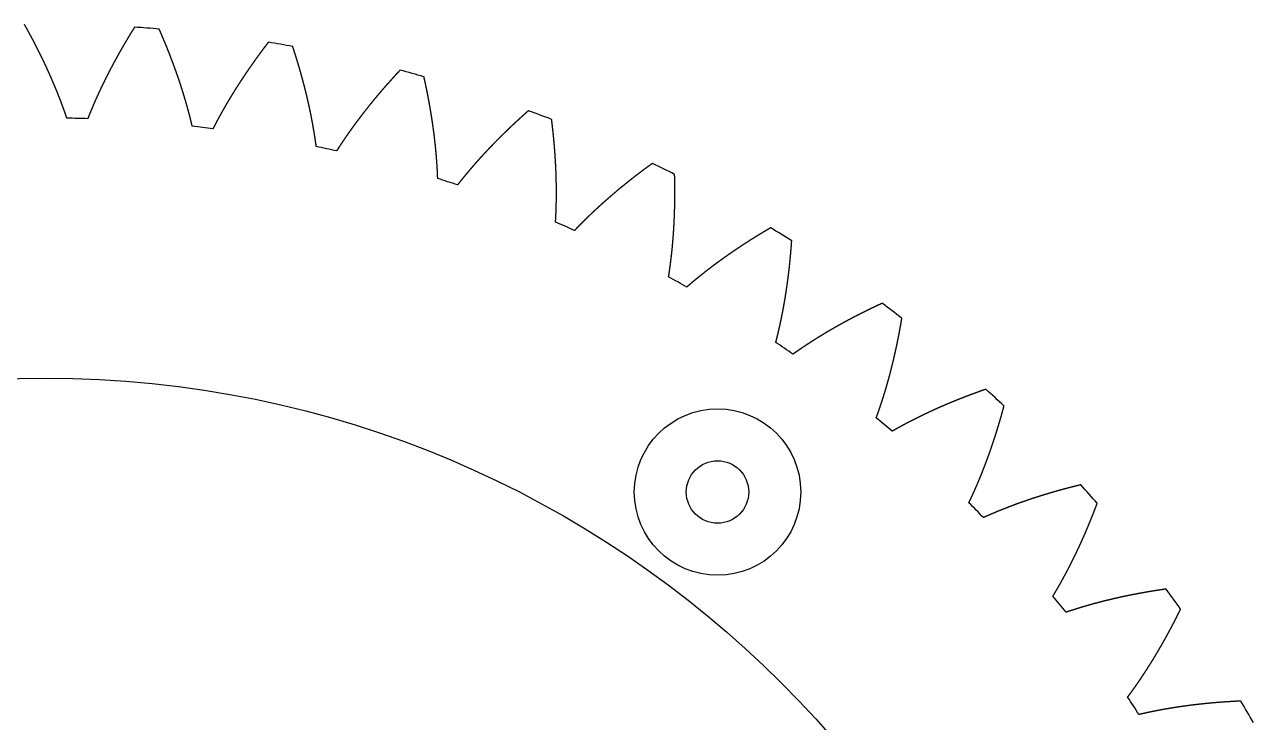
# Model space of a CAD drawing. Header units: millimetres. Extents: x -106 to 415, y -206 to 191.
# Drawn here: x 347 to 406.1, y 157.4 to 191 of the extents above; entities that cross this region are included whole.
import ezdxf

# ---------------------------------------------------------------- set-up
doc = ezdxf.new("R2010")
doc.units = ezdxf.units.MM
doc.header["$MEASUREMENT"] = 0

msp = doc.modelspace()

# ---------------------------------------------------------------- linework, layer by layer
for centre, radius in [((348, 123.99216), 50), ((380.28861, 168.51685), 1.5)]:
    msp.add_circle(centre, radius)
at = {"linetype": 'Continuous'}
msp.add_circle((380.28861, 168.51685), 4, dxfattribs=at)
for radius, start, end in [(67, 85.3377095, 86.3545984), (67, 79.799248, 80.8161368), (67, 74.2607864, 75.2776753), (67, 68.7223249, 69.7392137), (62.5, 88.1569778, 89.0737916), (62.5, 82.6185162, 83.5353301), (62.5, 77.0800547, 77.9968686), (67, 63.1838634, 64.2007522), (62.5, 71.5415932, 72.458407), (62.5, 66.0031316, 66.9199455), (67, 57.6454018, 58.6622907), (62.5, 60.4646701, 61.3814839), (67, 52.1069403, 53.1238291), (62.5, 54.9262085, 55.8430224), (67, 46.5684787, 47.5853676), (62.5, 49.387747, 50.3045609), (67, 41.0300172, 42.046906), (62.5, 43.8492855, 44.7660993), (67, 35.4915557, 36.5084445), (62.5, 38.3108239, 39.2276378), (62.5, 32.7723624, 33.6891762), (67, 29.9530941, 30.969983)]:
    msp.add_arc((348, 123.99217), radius, start, end)
for points in [[(349.01029, 186.484), (349.00344, 186.50436), (348.98968, 186.54507), (348.96888, 186.60611), (348.94082, 186.68746), (348.90522, 186.78908), (348.86908, 186.89062), (348.8324, 186.9921), (348.79519, 187.0935), (348.75746, 187.19484), (348.7192, 187.2961), (348.68042, 187.39728), (348.64114, 187.49839), (348.60135, 187.59942), (348.56107, 187.70038), (348.52029, 187.80126), (348.47903, 187.90206), (348.43728, 188.00279), (348.39505, 188.10343), (348.35234, 188.20399), (348.30915, 188.30448), (348.2655, 188.40488), (348.22137, 188.5052), (348.17679, 188.60543), (348.13174, 188.70558), (348.08624, 188.80565), (348.04029, 188.90563), (347.99389, 189.00553), (347.94704, 189.10534), (347.89974, 189.20506), (347.85201, 189.30469), (347.80383, 189.40424), (347.75522, 189.50369), (347.70618, 189.60306), (347.65671, 189.70234), (347.60681, 189.80152), (347.55649, 189.90061), (347.50574, 189.99961), (347.45457, 190.09852), (347.40299, 190.19733), (347.35099, 190.29605), (347.29858, 190.39467), (347.24576, 190.49319), (347.19253, 190.59162), (347.13889, 190.68995), (347.08485, 190.78818), (347.0413, 190.86669), (347.00846, 190.92553), (346.98648, 190.96473), (346.97547, 190.98433)], [(352.25995, 190.8566), (352.24801, 190.83756), (352.22416, 190.79946), (352.18851, 190.74228), (352.14122, 190.66597), (352.0825, 190.57046), (352.02417, 190.47483), (351.96625, 190.37909), (351.90873, 190.28324), (351.85161, 190.18726), (351.79491, 190.09117), (351.73861, 189.99497), (351.68273, 189.89865), (351.62726, 189.80222), (351.5722, 189.70567), (351.51757, 189.60902), (351.46336, 189.51225), (351.40958, 189.41537), (351.35622, 189.31837), (351.30329, 189.22127), (351.2508, 189.12406), (351.19874, 189.02674), (351.14712, 188.92931), (351.09595, 188.83177), (351.04521, 188.73413), (350.99493, 188.63638), (350.9451, 188.53852), (350.89573, 188.44055), (350.84681, 188.34248), (350.79835, 188.24431), (350.75036, 188.14603), (350.70284, 188.04765), (350.6558, 187.94916), (350.60923, 187.85057), (350.56315, 187.75188), (350.51755, 187.65309), (350.47243, 187.5542), (350.42781, 187.4552), (350.38369, 187.35611), (350.34007, 187.25692), (350.29696, 187.15763), (350.25437, 187.05824), (350.21231, 186.95875), (350.17077, 186.85916), (350.12977, 186.75948), (350.0893, 186.6597), (350.05735, 186.5798), (350.03362, 186.51984), (350.01791, 186.47984), (350.01008, 186.45983)], [(355.03691, 186.09476), (355.03205, 186.11568), (355.02228, 186.15753), (355.00747, 186.2203), (354.9874, 186.30397), (354.96177, 186.40855), (354.9356, 186.51311), (354.90889, 186.61766), (354.88164, 186.72218), (354.85386, 186.82668), (354.82555, 186.93116), (354.79672, 187.03561), (354.76738, 187.14004), (354.73753, 187.24444), (354.70718, 187.34882), (354.67633, 187.45316), (354.64499, 187.55747), (354.61316, 187.66176), (354.58083, 187.76601), (354.54803, 187.87022), (354.51474, 187.97441), (354.48098, 188.07855), (354.44675, 188.18266), (354.41204, 188.28673), (354.37688, 188.39076), (354.34124, 188.49475), (354.30516, 188.5987), (354.26861, 188.70261), (354.23161, 188.80648), (354.19416, 188.9103), (354.15626, 189.01407), (354.11792, 189.1178), (354.07914, 189.22149), (354.03992, 189.32512), (354.00026, 189.42871), (353.96016, 189.53225), (353.91964, 189.63573), (353.87868, 189.73917), (353.8373, 189.84255), (353.7955, 189.94588), (353.75327, 190.04915), (353.71062, 190.15237), (353.66756, 190.25554), (353.62407, 190.35864), (353.58018, 190.46169), (353.53587, 190.56468), (353.5001, 190.64702), (353.47309, 190.70876), (353.455, 190.7499), (353.44593, 190.77047)], [(358.69341, 190.13331), (358.67969, 190.11551), (358.65228, 190.07989), (358.61127, 190.02641), (358.55683, 189.95502), (358.48917, 189.86563), (358.42189, 189.77608), (358.355, 189.68638), (358.28849, 189.59652), (358.22238, 189.50651), (358.15666, 189.41634), (358.09135, 189.32602), (358.02643, 189.23554), (357.96191, 189.14491), (357.8978, 189.05413), (357.83409, 188.9632), (357.77079, 188.87211), (357.70791, 188.78088), (357.64544, 188.68949), (357.58339, 188.59795), (357.52176, 188.50626), (357.46055, 188.41441), (357.39977, 188.32242), (357.33942, 188.23028), (357.2795, 188.13798), (357.22002, 188.04554), (357.16097, 187.95295), (357.10237, 187.86021), (357.04422, 187.76732), (356.98652, 187.67428), (356.92926, 187.58109), (356.87247, 187.48775), (356.81614, 187.39427), (356.76028, 187.30063), (356.70488, 187.20685), (356.64996, 187.11292), (356.59551, 187.01884), (356.54155, 186.92462), (356.48806, 186.83025), (356.43507, 186.73573), (356.38259, 186.64106), (356.3306, 186.54624), (356.27913, 186.45128), (356.22818, 186.35617), (356.17775, 186.26091), (356.12783, 186.1655), (356.08832, 186.08906), (356.05892, 186.03166), (356.03942, 185.99337), (356.02969, 185.97421)], [(360.99782, 185.12568), (360.99501, 185.14698), (360.98932, 185.18957), (360.98064, 185.25347), (360.96874, 185.3387), (360.95332, 185.44526), (360.93736, 185.55186), (360.92087, 185.65849), (360.90383, 185.76516), (360.88627, 185.87185), (360.86817, 185.97857), (360.84956, 186.08532), (360.83043, 186.1921), (360.8108, 186.29889), (360.79067, 186.40571), (360.77003, 186.51254), (360.7489, 186.6194), (360.72728, 186.72626), (360.70518, 186.83315), (360.68258, 186.94004), (360.65951, 187.04695), (360.63595, 187.15387), (360.61193, 187.26079), (360.58743, 187.36773), (360.56247, 187.47467), (360.53704, 187.58161), (360.51115, 187.68856), (360.4848, 187.79551), (360.458, 187.90246), (360.43075, 188.00941), (360.40304, 188.11636), (360.37489, 188.22331), (360.3463, 188.33025), (360.31726, 188.43719), (360.28778, 188.54412), (360.25787, 188.65104), (360.22752, 188.75796), (360.19674, 188.86486), (360.16553, 188.97175), (360.13389, 189.07864), (360.10183, 189.18551), (360.06934, 189.29236), (360.03644, 189.3992), (360.00311, 189.50602), (359.96936, 189.61282), (359.9352, 189.7196), (359.90754, 189.80502), (359.88662, 189.86907), (359.87258, 189.91177), (359.86554, 189.93312)], [(365.02703, 188.79248), (365.01165, 188.77608), (364.98093, 188.74327), (364.93496, 188.69401), (364.87389, 188.6282), (364.79791, 188.54576), (364.7223, 188.46312), (364.64706, 188.38029), (364.57219, 188.29727), (364.49771, 188.21406), (364.42359, 188.13065), (364.34986, 188.04706), (364.27651, 187.96327), (364.20355, 187.87929), (364.13097, 187.79512), (364.05879, 187.71076), (363.987, 187.62621), (363.9156, 187.54147), (363.8446, 187.45654), (363.774, 187.37141), (363.70381, 187.2861), (363.63403, 187.20059), (363.56465, 187.11489), (363.49569, 187.02901), (363.42714, 186.94293), (363.35902, 186.85666), (363.29131, 186.7702), (363.22404, 186.68354), (363.15719, 186.5967), (363.09077, 186.50966), (363.0248, 186.42243), (362.95926, 186.33501), (362.89417, 186.2474), (362.82953, 186.1596), (362.76534, 186.0716), (362.70161, 185.98341), (362.63834, 185.89502), (362.57553, 185.80645), (362.51319, 185.71768), (362.45132, 185.62871), (362.38994, 185.53955), (362.32905, 185.4502), (362.26866, 185.36064), (362.20876, 185.27089), (362.14937, 185.18095), (362.09048, 185.0908), (362.04377, 185.01853), (362.00897, 184.96424), (361.98587, 184.92801), (361.97434, 184.90988)], [(366.83738, 183.58582), (366.83663, 183.60728), (366.83509, 183.65023), (366.83261, 183.71467), (366.82899, 183.80065), (366.82393, 183.9082), (366.81833, 184.01584), (366.81221, 184.12357), (366.80555, 184.23138), (366.79836, 184.33927), (366.79065, 184.44724), (366.78243, 184.55529), (366.7737, 184.66341), (366.76446, 184.7716), (366.75473, 184.87986), (366.7445, 184.98819), (366.73379, 185.09658), (366.72258, 185.20504), (366.71089, 185.31355), (366.69872, 185.42213), (366.68607, 185.53077), (366.67295, 185.63946), (366.65935, 185.74821), (366.64529, 185.85701), (366.63077, 185.96586), (366.61578, 186.07476), (366.60033, 186.1837), (366.58443, 186.2927), (366.56808, 186.40174), (366.55127, 186.51082), (366.53402, 186.61994), (366.51632, 186.72911), (366.49818, 186.83831), (366.4796, 186.94755), (366.46058, 187.05682), (366.44113, 187.16614), (366.42124, 187.27548), (366.40092, 187.38486), (366.38017, 187.49426), (366.359, 187.6037), (366.3374, 187.71316), (366.31538, 187.82265), (366.29293, 187.93217), (366.27007, 188.04171), (366.24679, 188.15127), (366.2231, 188.26085), (366.20381, 188.34854), (366.18916, 188.41431), (366.17931, 188.45816), (366.17437, 188.48009)], [(371.20168, 186.84662), (371.18479, 186.83179), (371.15104, 186.8021), (371.10053, 186.7575), (371.03339, 186.69789), (370.94981, 186.62317), (370.86658, 186.54821), (370.7837, 186.47303), (370.70117, 186.39762), (370.61899, 186.32199), (370.53718, 186.24613), (370.45572, 186.17004), (370.37463, 186.09372), (370.2939, 186.01718), (370.21354, 185.9404), (370.13355, 185.8634), (370.05393, 185.78618), (369.97469, 185.70872), (369.89583, 185.63104), (369.81735, 185.55312), (369.73925, 185.47498), (369.66153, 185.39661), (369.58421, 185.31801), (369.50728, 185.23918), (369.43075, 185.16012), (369.35461, 185.08082), (369.27888, 185.0013), (369.20356, 184.92155), (369.12864, 184.84156), (369.05413, 184.76134), (368.98004, 184.68089), (368.90638, 184.6002), (368.83314, 184.51928), (368.76032, 184.43812), (368.68794, 184.35673), (368.61599, 184.2751), (368.54449, 184.19324), (368.47342, 184.11114), (368.40281, 184.0288), (368.33264, 183.94622), (368.26294, 183.8634), (368.19371, 183.78034), (368.12496, 183.69703), (368.05668, 183.61348), (367.98888, 183.52968), (367.92157, 183.44564), (367.86811, 183.37822), (367.82822, 183.32754), (367.80173, 183.2937), (367.78851, 183.27678)], [(372.50106, 181.48954), (372.50238, 181.51098), (372.50499, 181.55388), (372.50875, 181.61826), (372.51344, 181.70418), (372.51878, 181.81172), (372.5236, 181.9194), (372.5279, 182.02721), (372.53168, 182.13516), (372.53494, 182.24324), (372.53769, 182.35146), (372.53993, 182.45979), (372.54167, 182.56825), (372.54292, 182.67683), (372.54369, 182.78552), (372.54396, 182.89433), (372.54376, 183.00325), (372.54307, 183.11228), (372.54191, 183.22142), (372.54028, 183.33067), (372.53817, 183.44002), (372.5356, 183.54947), (372.53256, 183.65902), (372.52907, 183.76867), (372.52511, 183.87841), (372.52071, 183.98825), (372.51585, 184.09818), (372.51054, 184.2082), (372.50479, 184.31831), (372.49859, 184.4285), (372.49195, 184.53878), (372.48487, 184.64914), (372.47735, 184.75959), (372.4694, 184.87011), (372.46102, 184.98071), (372.4522, 185.09139), (372.44296, 185.20214), (372.4333, 185.31297), (372.4232, 185.42387), (372.41269, 185.53484), (372.40176, 185.64588), (372.3904, 185.75698), (372.37864, 185.86815), (372.36645, 185.97938), (372.35386, 186.09068), (372.34085, 186.20204), (372.33012, 186.29118), (372.32188, 186.35806), (372.31631, 186.40265), (372.31351, 186.42496)], [(377.15969, 184.31391), (377.14145, 184.30077), (377.105, 184.27448), (377.05042, 184.23496), (376.97784, 184.18212), (376.88743, 184.1158), (376.79736, 184.04923), (376.70761, 183.9824), (376.61819, 183.91531), (376.5291, 183.84796), (376.44034, 183.78035), (376.35192, 183.71248), (376.26384, 183.64434), (376.1761, 183.57595), (376.08871, 183.50729), (376.00166, 183.43837), (375.91496, 183.36919), (375.82861, 183.29974), (375.74262, 183.23003), (375.65698, 183.16006), (375.57171, 183.08982), (375.48679, 183.01931), (375.40225, 182.94854), (375.31807, 182.8775), (375.23426, 182.8062), (375.15083, 182.73462), (375.06778, 182.66278), (374.9851, 182.59067), (374.90281, 182.51828), (374.82092, 182.44563), (374.73941, 182.3727), (374.6583, 182.2995), (374.57759, 182.22603), (374.49728, 182.15228), (374.41738, 182.07825), (374.33789, 182.00395), (374.25882, 181.92937), (374.18016, 181.85451), (374.10193, 181.77937), (374.02412, 181.70395), (373.94676, 181.62824), (373.86983, 181.55225), (373.79336, 181.47597), (373.71733, 181.3994), (373.64177, 181.32254), (373.56666, 181.24539), (373.50694, 181.18343), (373.46235, 181.13684), (373.43271, 181.10572), (373.41792, 181.09015)], [(377.93597, 178.85643), (377.93937, 178.87764), (377.9461, 178.92008), (377.95605, 178.9838), (377.96901, 179.06887), (377.98471, 179.17539), (377.9999, 179.2821), (378.01459, 179.389), (378.02876, 179.49608), (378.04244, 179.60334), (378.05562, 179.71078), (378.06831, 179.8184), (378.08051, 179.92618), (378.09224, 180.03413), (378.10348, 180.14225), (378.11426, 180.25052), (378.12457, 180.35895), (378.13441, 180.46754), (378.14379, 180.57628), (378.1527, 180.68518), (378.16116, 180.79422), (378.16917, 180.90341), (378.17672, 181.01274), (378.18382, 181.12221), (378.19048, 181.23183), (378.19669, 181.34158), (378.20247, 181.45146), (378.2078, 181.56148), (378.2127, 181.67163), (378.21717, 181.78191), (378.2212, 181.89231), (378.22481, 182.00284), (378.22799, 182.1135), (378.23074, 182.22427), (378.23307, 182.33517), (378.23498, 182.44618), (378.23647, 182.55731), (378.23754, 182.66855), (378.2382, 182.7799), (378.23845, 182.89137), (378.23828, 183.00295), (378.23771, 183.11463), (378.23672, 183.22641), (378.23533, 183.3383), (378.23353, 183.4503), (378.23134, 183.56239), (378.22926, 183.65215), (378.22752, 183.71951), (378.22628, 183.76444), (378.22564, 183.78691)], [(382.84545, 181.21799), (382.82603, 181.20667), (382.78721, 181.18402), (382.72907, 181.14996), (382.65173, 181.10436), (382.55535, 181.04709), (382.45926, 180.98952), (382.36348, 180.93166), (382.268, 180.87352), (382.17283, 180.81508), (382.07796, 180.75635), (381.98341, 180.69733), (381.88916, 180.63801), (381.79523, 180.5784), (381.70162, 180.5185), (381.60832, 180.4583), (381.51535, 180.39781), (381.42271, 180.33702), (381.33039, 180.27594), (381.2384, 180.21456), (381.14674, 180.15288), (381.05542, 180.09089), (380.96443, 180.02861), (380.87379, 179.96603), (380.78349, 179.90315), (380.69354, 179.83996), (380.60394, 179.77647), (380.5147, 179.71267), (380.42581, 179.64857), (380.33728, 179.58415), (380.24911, 179.51943), (380.16132, 179.4544), (380.07389, 179.38906), (379.98684, 179.32341), (379.90017, 179.25744), (379.81388, 179.19115), (379.72798, 179.12455), (379.64247, 179.05763), (379.55735, 178.9904), (379.47263, 178.92284), (379.38831, 178.85495), (379.30441, 178.78674), (379.22093, 178.71819), (379.13787, 178.64932), (379.05524, 178.58011), (378.97304, 178.51057), (378.90761, 178.45467), (378.85874, 178.4126), (378.82624, 178.38448), (378.81001, 178.37041)], [(383.09139, 175.71107), (383.09681, 175.73185), (383.10761, 175.77344), (383.12366, 175.83591), (383.14478, 175.91933), (383.17068, 176.02384), (383.1961, 176.12858), (383.22103, 176.23356), (383.24548, 176.33877), (383.26944, 176.44422), (383.29293, 176.54988), (383.31595, 176.65577), (383.3385, 176.76188), (383.36058, 176.86819), (383.38221, 176.97471), (383.40339, 177.08144), (383.42412, 177.18837), (383.44439, 177.2955), (383.46422, 177.40283), (383.4836, 177.51036), (383.50255, 177.61807), (383.52105, 177.72598), (383.53912, 177.83407), (383.55676, 177.94235), (383.57396, 178.05081), (383.59074, 178.15945), (383.60709, 178.26826), (383.62302, 178.37725), (383.63853, 178.48641), (383.65362, 178.59575), (383.66829, 178.70525), (383.68254, 178.81491), (383.69639, 178.92474), (383.70982, 179.03474), (383.72284, 179.14489), (383.73546, 179.2552), (383.74767, 179.36566), (383.75947, 179.47628), (383.77087, 179.58705), (383.78188, 179.69798), (383.79248, 179.80905), (383.80269, 179.92026), (383.81249, 180.03162), (383.82191, 180.14312), (383.83093, 180.25477), (383.83956, 180.36655), (383.84615, 180.45609), (383.85092, 180.5233), (383.85403, 180.56814), (383.85556, 180.59057)], [(388.20587, 177.58776), (388.18544, 177.57838), (388.14462, 177.55958), (388.08346, 177.53128), (388.00208, 177.49337), (387.90062, 177.44566), (387.79943, 177.39764), (387.69852, 177.3493), (387.59787, 177.30064), (387.4975, 177.25166), (387.39741, 177.20236), (387.2976, 177.15273), (387.19807, 177.10279), (387.09882, 177.05253), (386.99986, 177.00194), (386.9012, 176.95103), (386.80282, 176.89979), (386.70474, 176.84823), (386.60696, 176.79634), (386.50947, 176.74412), (386.41229, 176.69157), (386.31541, 176.6387), (386.21884, 176.58549), (386.12258, 176.53195), (386.02664, 176.47807), (385.93101, 176.42386), (385.8357, 176.36931), (385.74071, 176.31442), (385.64605, 176.2592), (385.55172, 176.20363), (385.45772, 176.14772), (385.36405, 176.09147), (385.27073, 176.03487), (385.17775, 175.97793), (385.08512, 175.92063), (384.99284, 175.86298), (384.90091, 175.80498), (384.80933, 175.74663), (384.71812, 175.68792), (384.62727, 175.62885), (384.5368, 175.56942), (384.44671, 175.50963), (384.357, 175.44946), (384.26769, 175.38892), (384.17876, 175.32801), (384.09023, 175.26673), (384.01972, 175.2174), (383.96701, 175.18025), (383.93195, 175.1554), (383.91443, 175.14296)], [(387.91916, 172.08282), (387.92657, 172.10298), (387.94133, 172.14334), (387.96333, 172.20396), (387.9924, 172.28495), (388.02827, 172.38647), (388.06368, 172.48828), (388.09863, 172.59036), (388.13312, 172.69272), (388.16715, 172.79536), (388.20072, 172.89827), (388.23385, 173.00144), (388.26653, 173.10487), (388.29878, 173.20856), (388.33059, 173.31249), (388.36197, 173.41668), (388.39292, 173.52111), (388.42344, 173.62579), (388.45353, 173.7307), (388.4832, 173.83585), (388.51246, 173.94124), (388.54129, 174.04685), (388.5697, 174.1527), (388.59771, 174.25877), (388.6253, 174.36506), (388.65249, 174.47157), (388.67926, 174.5783), (388.70564, 174.68524), (388.73161, 174.7924), (388.75718, 174.89977), (388.78235, 175.00734), (388.80712, 175.11512), (388.8315, 175.2231), (388.85549, 175.33128), (388.87908, 175.43966), (388.90228, 175.54824), (388.9251, 175.65701), (388.94752, 175.76598), (388.96956, 175.87513), (388.99122, 175.98447), (389.01249, 176.094), (389.03339, 176.20371), (389.0539, 176.3136), (389.07403, 176.42368), (389.09378, 176.53393), (389.11316, 176.64436), (389.12836, 176.73284), (389.1396, 176.79928), (389.14701, 176.84361), (389.1507, 176.86578)], [(393.19089, 173.45713), (393.16966, 173.44977), (393.12721, 173.43499), (393.06361, 173.41273), (392.97895, 173.38285), (392.87336, 173.34516), (392.76801, 173.30712), (392.66289, 173.26875), (392.55802, 173.23003), (392.45339, 173.19096), (392.34901, 173.15155), (392.24488, 173.1118), (392.14099, 173.07169), (392.03736, 173.03124), (391.93398, 172.99044), (391.83086, 172.94929), (391.728, 172.90779), (391.6254, 172.86593), (391.52306, 172.82372), (391.42099, 172.78116), (391.31919, 172.73823), (391.21766, 172.69495), (391.11641, 172.65131), (391.01543, 172.60731), (390.91473, 172.56295), (390.81432, 172.51822), (390.71419, 172.47312), (390.61435, 172.42766), (390.5148, 172.38183), (390.41555, 172.33563), (390.31659, 172.28905), (390.21793, 172.2421), (390.11958, 172.19477), (390.02154, 172.14707), (389.92381, 172.09898), (389.8264, 172.05051), (389.7293, 172.00165), (389.63252, 171.95241), (389.53607, 171.90278), (389.43994, 171.85275), (389.34416, 171.80233), (389.24872, 171.75151), (389.15362, 171.70028), (389.05888, 171.64864), (388.96449, 171.5966), (388.87046, 171.54415), (388.79551, 171.50186), (388.73946, 171.46996), (388.70217, 171.44862), (388.68354, 171.43792)], [(392.37422, 168.00556), (392.38354, 168.02491), (392.40213, 168.06366), (392.42988, 168.12187), (392.46663, 168.19968), (392.51213, 168.29727), (392.5572, 168.39518), (392.60184, 168.49341), (392.64604, 168.59197), (392.68982, 168.69084), (392.73317, 168.79003), (392.7761, 168.88952), (392.81862, 168.98931), (392.86072, 169.0894), (392.90241, 169.18979), (392.9437, 169.29046), (392.98458, 169.39141), (393.02506, 169.49265), (393.06514, 169.59417), (393.10482, 169.69597), (393.14411, 169.79804), (393.183, 169.90038), (393.2215, 170.00299), (393.25961, 170.10586), (393.29733, 170.20899), (393.33467, 170.31239), (393.37163, 170.41603), (393.4082, 170.51993), (393.44439, 170.62408), (393.4802, 170.72848), (393.51564, 170.83312), (393.5507, 170.938), (393.58538, 171.04313), (393.6197, 171.14849), (393.65364, 171.25409), (393.68721, 171.35992), (393.72042, 171.46598), (393.75326, 171.57227), (393.78573, 171.67879), (393.81784, 171.78553), (393.84959, 171.89249), (393.88097, 171.99968), (393.91199, 172.10708), (393.94265, 172.21469), (393.97295, 172.32252), (394.0029, 172.43057), (394.02657, 172.51717), (394.04417, 172.58222), (394.05583, 172.62562), (394.06164, 172.64734)], [(397.75398, 168.86466), (397.73214, 168.85938), (397.68846, 168.84877), (397.62301, 168.83275), (397.53586, 168.81118), (397.42712, 168.78385), (397.31859, 168.75617), (397.21027, 168.72811), (397.10215, 168.6997), (396.99424, 168.67091), (396.88654, 168.64176), (396.77905, 168.61224), (396.67178, 168.58235), (396.56473, 168.55209), (396.4579, 168.52146), (396.35128, 168.49045), (396.2449, 168.45907), (396.13874, 168.42731), (396.0328, 168.39518), (395.9271, 168.36266), (395.82164, 168.32976), (395.7164, 168.29648), (395.61141, 168.26282), (395.50666, 168.22877), (395.40215, 168.19433), (395.29789, 168.1595), (395.19387, 168.12428), (395.09011, 168.08867), (394.9866, 168.05266), (394.88335, 168.01625), (394.78036, 167.97945), (394.67763, 167.94224), (394.57518, 167.90462), (394.47299, 167.8666), (394.37107, 167.82817), (394.26943, 167.78932), (394.16807, 167.75007), (394.06699, 167.7104), (393.9662, 167.6703), (393.8657, 167.62979), (393.76549, 167.58885), (393.66559, 167.54748), (393.566, 167.50566), (393.46671, 167.46341), (393.36774, 167.42072), (393.26909, 167.37759), (393.19041, 167.34273), (393.13154, 167.31639), (393.09236, 167.29875), (393.07279, 167.2899)], [(396.41497, 163.51736), (396.42611, 163.53572), (396.44835, 163.57249), (396.4816, 163.62775), (396.52568, 163.70165), (396.58039, 163.79439), (396.6347, 163.8875), (396.68861, 163.98096), (396.74212, 164.07479), (396.79523, 164.16898), (396.84796, 164.26352), (396.90029, 164.3584), (396.95224, 164.45363), (397.0038, 164.54919), (397.05499, 164.64508), (397.1058, 164.7413), (397.15624, 164.83784), (397.2063, 164.9347), (397.25599, 165.03187), (397.30531, 165.12937), (397.35426, 165.22717), (397.40285, 165.32528), (397.45107, 165.42369), (397.49894, 165.5224), (397.54644, 165.62141), (397.59358, 165.72072), (397.64036, 165.82031), (397.68679, 165.9202), (397.73287, 166.02037), (397.77859, 166.12082), (397.82396, 166.22156), (397.86898, 166.32257), (397.91365, 166.42385), (397.95797, 166.52541), (398.00195, 166.62724), (398.04558, 166.72934), (398.08886, 166.8317), (398.13181, 166.93432), (398.17441, 167.03721), (398.21667, 167.14035), (398.25859, 167.24375), (398.30017, 167.34741), (398.34141, 167.45131), (398.38232, 167.55547), (398.42289, 167.65987), (398.46312, 167.76452), (398.49504, 167.84843), (398.51883, 167.91148), (398.53463, 167.95355), (398.54251, 167.97461)], [(401.85254, 163.85323), (401.83028, 163.85008), (401.78578, 163.84374), (401.71909, 163.83411), (401.63027, 163.82105), (401.5194, 163.80434), (401.4087, 163.78726), (401.29818, 163.76979), (401.18782, 163.75194), (401.07764, 163.73371), (400.96763, 163.71509), (400.85779, 163.69608), (400.74814, 163.67668), (400.63866, 163.6569), (400.52937, 163.63672), (400.42027, 163.61615), (400.31135, 163.59518), (400.20262, 163.57382), (400.09408, 163.55205), (399.98573, 163.52989), (399.87758, 163.50733), (399.76963, 163.48436), (399.66188, 163.46098), (399.55433, 163.4372), (399.44698, 163.41301), (399.33985, 163.38841), (399.23292, 163.36339), (399.1262, 163.33796), (399.0197, 163.31211), (398.91342, 163.28584), (398.80736, 163.25914), (398.70152, 163.23202), (398.59591, 163.20447), (398.49053, 163.17649), (398.38538, 163.14807), (398.28047, 163.11922), (398.17579, 163.08993), (398.07135, 163.0602), (397.96716, 163.03002), (397.86322, 162.9994), (397.75953, 162.96832), (397.6561, 162.93678), (397.55294, 162.90477), (397.45004, 162.8723), (397.34741, 162.83936), (397.24505, 162.80596), (397.16338, 162.77885), (397.10224, 162.75832), (397.06154, 162.74454), (397.0412, 162.73762)], [(400.00368, 158.66012), (400.01654, 158.67732), (400.04223, 158.71178), (400.08065, 158.76357), (400.13166, 158.83287), (400.19507, 158.9199), (400.25811, 159.00733), (400.32079, 159.09515), (400.38311, 159.18338), (400.44506, 159.272), (400.50666, 159.36101), (400.56791, 159.4504), (400.6288, 159.54017), (400.68935, 159.63031), (400.74956, 159.72081), (400.80942, 159.81167), (400.86893, 159.90289), (400.92811, 159.99447), (400.98695, 160.0864), (401.04545, 160.17867), (401.10361, 160.27129), (401.16144, 160.36426), (401.21894, 160.45756), (401.2761, 160.55119), (401.33294, 160.64515), (401.38944, 160.73944), (401.44562, 160.83406), (401.50148, 160.929), (401.557, 161.02425), (401.61221, 161.11982), (401.66709, 161.21571), (401.72164, 161.3119), (401.77588, 161.4084), (401.8298, 161.50521), (401.8834, 161.60232), (401.93668, 161.69973), (401.98964, 161.79744), (402.04229, 161.89544), (402.09462, 161.99373), (402.14664, 162.09231), (402.19835, 162.19119), (402.24974, 162.29034), (402.30081, 162.38978), (402.35158, 162.4895), (402.40204, 162.5895), (402.45218, 162.68978), (402.49205, 162.77022), (402.52182, 162.83067), (402.5416, 162.87103), (402.55147, 162.89122)], [(405.44828, 158.46963), (405.42582, 158.46864), (405.38092, 158.46662), (405.31361, 158.46347), (405.22394, 158.45905), (405.11198, 158.45312), (405.00015, 158.4468), (404.88846, 158.44008), (404.77689, 158.43297), (404.66546, 158.42545), (404.55417, 158.41754), (404.44301, 158.40922), (404.332, 158.40049), (404.22113, 158.39136), (404.1104, 158.38183), (403.99982, 158.37188), (403.88938, 158.36152), (403.7791, 158.35075), (403.66896, 158.33957), (403.55899, 158.32797), (403.44916, 158.31595), (403.3395, 158.3035), (403.22999, 158.29064), (403.12065, 158.27735), (403.01147, 158.26363), (402.90246, 158.24948), (402.79362, 158.2349), (402.68494, 158.21989), (402.57645, 158.20444), (402.46812, 158.18854), (402.35998, 158.17221), (402.25202, 158.15543), (402.14424, 158.1382), (402.03665, 158.12052), (401.92925, 158.10239), (401.82204, 158.08379), (401.71503, 158.06474), (401.60821, 158.04523), (401.50159, 158.02525), (401.39518, 158.0048), (401.28898, 157.98387), (401.18299, 157.96246), (401.07721, 157.94057), (400.97166, 157.91818), (400.86633, 157.8953), (400.76123, 157.87193), (400.67732, 157.85283), (400.61449, 157.83829), (400.57265, 157.8285), (400.55174, 157.82358)]]:
    msp.add_open_spline(points, degree=5)

doc.saveas('drawing.dxf')
